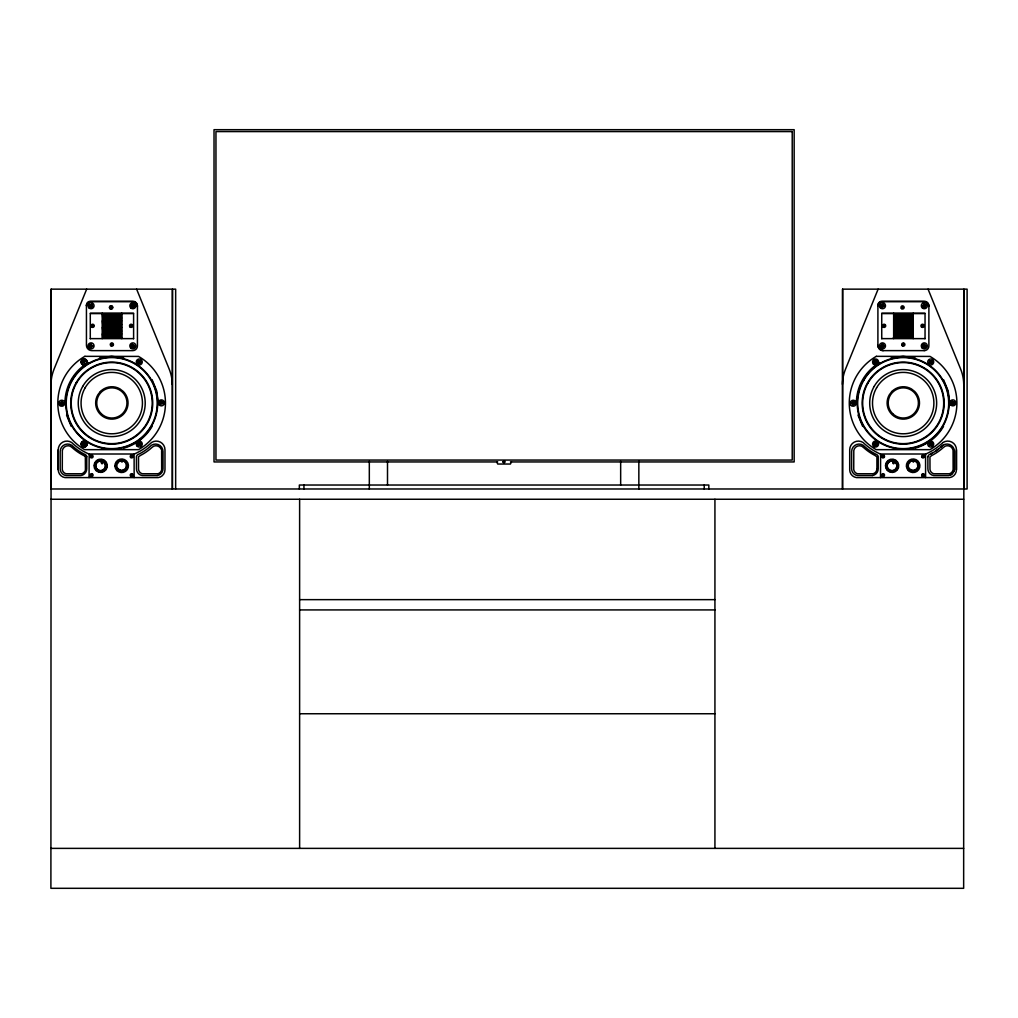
<?xml version="1.0" encoding="UTF-8"?>
<svg xmlns="http://www.w3.org/2000/svg" width="1018" height="1018" viewBox="0 0 1018 1018"><rect width="100%" height="100%" fill="white"/><g stroke="black" fill="none" stroke-linecap="round" stroke-linejoin="round"><path stroke-width="1.5" d="M963.919 488.984L963.919 289.15L963.652 888.307L50.9 888.307L51.142 289.15L175.656 289.15L175.656 488.984M172.297 488.984L172.449 289.15L172.462 488.984M842.433 488.984L842.586 289.15L967.1 289.15L967.1 488.984L50.9 488.984M121.562 317.985L102.805 318.481L102.436 314.168L102.971 313.722L102.971 338.154L122.275 338.154M121.562 324.513L102.805 325.009L102.411 320.848L121.587 320.848M121.562 331.054L102.882 331.563L102.411 327.389L121.587 327.389M121.562 337.594L102.805 338.091L102.411 333.929L121.587 333.929M893.855 314.32L894.415 313.722L894.428 338.154L913.031 337.518M893.855 320.848L913.019 320.848M893.855 327.389L913.031 327.389M893.855 333.929L913.031 333.929M913.019 331.054L893.855 330.977M91.455 345.547C91.353 342.633 87.968 346.604 91.149 347.8L91.353 346.311C95.132 346.527 90.335 345.458 91.289 344.008M90.398 347.698L90.615 346.196L89.164 345.611M881.842 347.698C883.102 345.687 878.305 345.56 882.173 345.446L882.377 343.957L883.115 344.059C884.133 346.54 883.904 346.298 881.855 347.698L882.072 346.196L880.583 345.993L881.804 345.407M90.933 343.957L90.717 345.446L89.24 345.242M126.397 466.944L125.914 463.228L124.12 461.409A4.823 4.785 11.3 0 0 119.182 461.409L116.892 464.424L116.879 466.944L118.139 469.094L121.613 470.481L125.112 469.094L126.397 466.944L125.927 468.242A5.001 4.899 -6 0 1 125.15 469.298A4.899 4.797 -6 0 1 118.177 469.298M882.593 347.8L882.81 346.311C886.563 346.362 881.893 346.082 883.102 344.059M917.842 466.944L917.371 463.228L915.564 461.409A4.823 4.785 11.3 0 0 910.639 461.409L908.336 464.424L908.336 466.944L909.583 469.094L913.057 470.481L916.556 469.094L917.842 466.944L917.371 468.242A5.001 4.899 -6 0 1 916.594 469.298M62.047 401.372L62.2 402.899L63.689 403.141L63.574 403.879L62.085 403.65L61.869 405.139C60.304 405.215 62.2 402.708 59.909 403.319M61.843 405.139L62.073 403.675L63.498 403.879M852.435 403.484C849.406 402.606 854 403.319 853.135 401.321C854.865 401.13 852.346 404.07 855.133 403.141L855.018 403.879L853.542 403.65L853.313 405.139L852.511 403.497M882.364 343.957L881.881 345.407M59.858 403.319L59.973 402.581L61.462 402.797C61.742 399.425 62.022 404.133 60.024 402.581L59.871 403.319L61.347 403.548L61.118 405.024M63.561 403.879C64.287 402.263 60.762 403.739 62.429 401.436M852.575 405.024L852.804 403.548L851.315 403.319L851.43 402.581L852.919 402.797L853.491 401.372M853.886 401.436L853.898 402.963M893.868 320.695L894.275 325.009L912.484 325.035M922.868 475.94L922.295 474.693L923.161 474.197L923.313 474.961C925.209 475.037 922.206 476.119 923.224 475.304M112.095 344.389C111.751 342.112 113.176 345.751 112.171 344.835L111.242 344.173M882.224 305.26L880.774 304.878L880.583 305.604L882.033 305.998C881.092 309.141 883.433 305.782 884.4 305.858C882.695 302.957 880.023 304.853 881.982 307.551M111.407 345.446L110.975 344.097L111.789 345.547L112.871 344.606M132.149 475.037C130.877 473.904 131.36 476.539 132.302 475.444M903.551 343.575L904.315 344.606L903.45 344.784C903.475 346.693 901.604 343.231 903.17 344.3L903.755 343.626L904.149 344.555M91.544 306.265C91.276 309.561 88.133 304 90.411 305.171M111.993 344.784L111.598 345.496M882.364 307.652L882.759 306.189C886.78 306.634 881.575 305.744 883.331 304M131.589 475.979L132.455 475.482L132.035 474.286M131.869 474.235L131.055 474.744M902.864 345.446L902.304 344.478L903.36 343.524M110.949 344.084L111.929 343.524L111.7 344.288M130.864 474.693L131.411 475.94M86.67 289.15L54.094 369.063A42.12 42.107 90 0 0 50.989 384.346M878.114 289.15L845.551 369.063A42.12 42.107 90 0 0 842.433 384.346M92.244 475.431L92.167 474.35L92.116 475.304M91.111 456.191L92.142 455.771L90.92 456L91.047 457.12L91.671 456.738C92.523 458.036 92.167 454.232 92.116 456.713M91.874 475.546C90.004 476.068 92.383 473.701 91.671 474.833L91.175 474.35L90.92 475.584L92.167 475.826M124.323 470.431L125.43 469.591A5.434 5.319 -6 0 0 126.283 468.496M915.767 470.431L916.887 469.591A5.434 5.319 -6 0 0 918.274 467.224M131.691 326.613C133.218 323.19 128.904 328.929 131.144 325.531L131.78 325.06L130.838 325.149M84.621 362.115C87.204 358.82 79.468 362.51 83.972 362.484L84.723 363.782L85.372 363.413C85.232 363.401 85.092 362.79 82.305 362.586L83.603 361.835L82.852 360.537L83.501 360.168L84.252 361.466L85.55 360.716M161.887 403.013C164.992 402.097 158.604 400.176 160.551 402.912C157.281 405.584 167.881 402.746 161.518 402.364L160.78 401.067L160.131 401.436L160.869 402.734L159.572 403.484L159.953 404.133L161.251 403.382M111.573 308.301L111.84 306.774L111.356 307.512C111.229 309.905 109.486 305.922 111.153 307.169L111.84 306.774L110.975 306.876M131.258 455.682L131.437 456.357C129.935 457.871 131.818 454.69 131.78 456.268C133.536 457.604 129.884 456.458 131.666 457.235M131.411 455.631L132.442 456.089L131.869 457.324M923.046 455.619L923.873 456.089L923.224 456.268C923.237 454.588 921.634 457.642 922.982 456.7C923.771 457.502 924.064 455.135 923.313 457.324M922.868 455.631L922.206 456.535L923.148 457.375M132.569 303.86C132.951 305.235 129.248 306.533 132.531 306.163L132.76 307.652L133.498 307.551C131.844 305.209 135.318 306.698 134.656 305.082L133.167 305.298L132.213 303.911L132.429 305.413L130.94 305.629C131.08 306.902 133.154 305.629 132.734 307.652M133.116 307.601C134.096 305.4 134.987 305.769 132.938 303.86M924.013 303.86C924.382 305.235 920.654 306.482 923.988 306.163L924.204 307.652L924.929 307.551C926.469 304.866 925.438 304.611 924.929 307.551M99.56 357.929L111.636 356.338L123.725 357.929M891.005 357.929L903.093 356.338L915.169 357.929M90.284 313.226L133.6 313.226M881.741 313.226L925.044 313.226M912.484 318.494L893.855 317.909M892.99 338.154L912.968 338.154L912.968 313.722M90.284 338.625L133.6 338.625M881.741 338.625L925.044 338.625M924.217 350.637A4.657 4.657 0 0 0 928.874 345.942L928.887 305.909A4.657 4.657 0 0 0 924.255 301.213L881.919 301.226A4.047 4.047 0 0 0 877.91 305.298L877.898 345.293A5.332 5.332 0 0 0 883.217 350.625L924.255 350.625M497.738 461.943L214.022 461.943L214.022 129.693L794.155 129.693L794.155 461.943L510.425 461.943M114.907 465.773L115.976 465.773M50.9 499.253L963.652 499.253M299.623 599.653L714.929 599.653M299.623 609.922L714.929 609.922M299.623 713.745L714.929 713.745M50.9 848.376L963.652 848.376M92.829 346.514L91.34 346.324L90.767 347.749M853.975 402.963C856.685 403.739 852.83 403.599 852.931 405.075M90.487 305.196L91.887 304C93.16 309.459 92.053 302.066 90.78 305.26L89.329 304.878M903.908 344.911L903.042 345.496M923.848 475.113C923.441 473.345 920.985 475.699 923.759 475.444M91.62 306.278L92.676 306.571L91.302 306.189L90.92 307.652L90.195 307.461L90.577 305.998L89.139 305.604M84.978 456.153L83.641 455.504A52.898 52.885 90 0 1 72.113 447.551L70.306 446.202A5.79 5.79 0 0 0 62.34 450.516L62.289 469.4A5.154 5.154 0 0 0 66.043 473.752L81.669 473.752A5.154 5.154 0 0 0 84.888 471.143M909.328 469.591L910.423 470.431M117.872 469.591L118.979 470.431M92.218 456.802L91.162 457.235L91.2 456.28M131.258 326.358L130.189 326.256L130.8 325.098M111.166 307.996L110.326 308.11L110.758 306.482L110.707 307.207M85.334 456.548L85.423 469.4A5.154 5.154 0 0 1 85.308 469.998M943.521 379.676L948.178 390.95L949.769 403.026M857.996 415.115L862.653 426.377M152.076 379.676L156.734 390.95L158.324 403.026M66.539 415.115L71.209 426.377M928.06 289.15L960.636 369.063A42.12 42.107 90 0 1 963.741 384.346M136.616 289.15L169.179 369.063A42.12 42.107 90 0 1 172.297 384.346M893.868 337.671L893.868 333.929M924.179 307.601C924.942 305.616 920.17 306.278 923.873 305.413L923.657 303.911C925.031 303.479 924 306.367 926.024 305.082L924.624 305.298L924.395 303.797M161.62 450.516L161.671 469.4A5.154 5.154 0 0 1 161.569 469.998M942.999 442.499A8.678 8.678 0 0 1 956.436 449.778L956.436 469.756A7.928 7.928 0 0 1 949.679 477.595L856.431 477.595A7.928 7.928 0 0 1 849.699 469.756L849.699 449.778A8.678 8.678 0 0 1 863.124 442.499A59.375 59.362 90 0 0 880.506 454.104M956.411 449.778L956.411 469.756M927.882 456.675L927.882 468.789A6.846 6.846 0 0 0 933.71 475.559L948.649 475.559A6.846 6.846 0 0 0 954.477 468.789L954.477 451.547A7.495 7.482 0 0 0 942.884 445.273A51.218 51.205 90 0 1 929.269 454.664A2.927 2.927 0 0 0 927.907 456.675M925.591 477.595L925.566 454.003L880.608 454.003L880.506 477.595M925.044 338.752L925.044 313.595L881.741 313.595L881.741 338.752M913.21 313.226L913.21 338.625M912.293 313.722L912.293 338.154M911.543 313.722L911.543 338.154M910.868 313.722L910.868 338.154M910.117 313.722L910.117 338.154M909.443 313.722L909.443 338.154M908.692 313.722L908.692 338.154M908.018 313.722L908.018 338.154M907.267 313.722L907.267 338.154M906.593 313.722L906.593 338.154M905.842 313.722L905.842 338.154M905.167 313.722L905.167 338.154M904.417 313.722L904.417 338.154M903.742 313.722L903.742 338.154M902.979 313.722L902.979 338.154M902.304 313.722L902.304 338.154M901.554 313.722L901.554 338.154M900.879 313.722L900.879 338.154M900.128 313.722L900.128 338.154M899.454 313.722L899.454 338.154M898.703 313.722L898.703 338.154M898.029 313.722L898.029 338.154M897.278 313.722L897.278 338.154M896.604 313.722L896.604 338.154M895.853 313.722L895.853 338.154M895.178 313.722L895.178 338.154M893.868 314.32L893.868 317.909M893.868 327.389L893.868 330.977M893.651 313.226L893.651 338.625M842.611 289.15L842.611 488.984M714.929 499.253L714.929 848.376M708.833 488.984L708.833 485.026L299.343 485.026L299.343 488.984M704.227 485.026L704.227 488.984M638.846 460.938L638.846 488.984M620.662 461.281L620.662 485.026M511.481 461.943L510.412 464.03L497.751 464.03L496.682 461.943M387.502 461.281L387.502 485.026M369.318 461.281L369.318 488.984M303.949 485.026L303.949 488.984M299.623 499.253L299.623 848.376M134.147 477.595L134.109 454.003L89.164 454.003L89.062 477.595M133.6 338.752L133.6 313.595L90.284 313.595L90.284 338.752M121.766 313.226L121.766 338.625M121.524 313.722L121.524 338.154M120.849 313.722L120.849 338.154M120.099 313.722L120.099 338.154M119.424 313.722L119.424 338.154M118.673 313.722L118.673 338.154M117.999 313.722L117.999 338.154M117.248 313.722L117.248 338.154M116.574 313.722L116.574 338.154M115.823 313.722L115.823 338.154M115.136 313.722L115.136 338.154M114.385 313.722L114.385 338.154M113.711 313.722L113.711 338.154M112.96 313.722L112.96 338.154M112.285 313.722L112.285 338.154M111.535 313.722L111.535 338.154M110.86 313.722L110.86 338.154M110.109 313.722L110.109 338.154M109.435 313.722L109.435 338.154M108.684 313.722L108.684 338.154M108.01 313.722L108.01 338.154M107.259 313.722L107.259 338.154M106.585 313.722L106.585 338.154M105.821 313.722L105.821 338.154M105.147 313.722L105.147 338.154M104.396 313.722L104.396 338.154M103.721 313.722L103.721 338.154M102.207 313.226L102.194 338.625M86.759 456.675L86.759 468.789A6.846 6.846 0 0 1 80.944 475.559L66.005 475.559A6.846 6.846 0 0 1 60.177 468.789L60.177 451.547A7.495 7.482 0 0 1 71.769 445.273A51.218 51.205 90 0 0 85.385 454.664A2.927 2.927 0 0 1 86.784 456.675M86.441 305.298L86.441 345.293A5.332 5.332 0 0 0 91.773 350.625L132.811 350.625A4.657 4.657 0 0 0 137.43 345.942L137.443 305.909A4.657 4.657 0 0 0 132.811 301.213L90.475 301.226A4.047 4.047 0 0 0 86.454 305.298M89.062 454.104A59.375 59.362 90 0 1 71.667 442.499A8.678 8.678 0 0 0 58.242 449.778L58.255 469.756A7.928 7.928 0 0 0 64.999 477.595L158.235 477.595A7.928 7.928 0 0 0 164.98 469.756L164.98 449.778A8.678 8.678 0 0 0 151.555 442.499A59.375 59.362 90 0 1 134.147 454.104M58.242 449.778L58.23 469.756M51.167 289.15L51.167 488.984M64.948 403.026A46.701 46.688 90 0 1 88.299 362.586M152.076 426.377A46.701 46.688 90 0 1 123.725 448.136M137.443 306.342A4.632 4.632 0 0 0 132.811 301.71L90.475 301.71A4.034 4.021 0 0 0 86.441 305.744M117.706 469.591A5.434 5.319 -6 0 1 116.866 468.496M118.024 469.298A5.001 4.899 -6 0 1 117.248 468.293M161.34 449.511A5.79 5.79 0 0 0 153.654 446.202L151.847 447.551A52.898 52.885 90 0 1 140.319 455.504L138.524 456.789L138.537 469.4A5.154 5.154 0 0 0 142.291 473.752L157.917 473.752A5.154 5.154 0 0 0 161.391 470.583M856.405 403.026A46.701 46.688 90 0 1 879.743 362.586M943.521 426.377A46.701 46.688 90 0 1 915.169 448.136M883.217 350.637A5.357 5.357 0 0 1 877.91 345.242M928.887 306.342A4.632 4.632 0 0 0 924.255 301.71L881.919 301.71A4.034 4.021 0 0 0 877.898 305.744M942.986 442.499A59.375 59.362 90 0 1 925.591 454.104M909.15 469.591A5.434 5.319 -6 0 1 907.776 467.224M909.468 469.298A5.001 4.899 -6 0 1 908.692 468.293M916.594 469.298A4.899 4.797 -6 0 1 909.634 469.298M950.977 447.017A5.79 5.79 0 0 0 945.111 446.202L943.292 447.551A52.898 52.885 90 0 1 931.763 455.504L929.956 456.853L929.994 469.4A5.154 5.154 0 0 0 933.748 473.752L949.374 473.752A5.154 5.154 0 0 0 953.128 469.4L953.064 450.516A5.79 5.79 0 0 0 951.728 447.729M942.91 445.273A51.218 51.205 90 0 1 940.67 447.296M938.303 449.192A51.218 51.205 90 0 1 935.847 450.949M931.966 453.29A51.218 51.205 90 0 1 930.63 453.99M954.439 469.591A6.846 6.846 0 0 1 954.057 471.169M951.639 474.337A6.846 6.846 0 0 1 950.952 474.77M876.905 468.738L876.867 469.4A5.154 5.154 0 0 1 873.113 473.752L857.487 473.752A5.154 5.154 0 0 1 853.733 469.4L853.797 450.516A5.79 5.79 0 0 1 861.75 446.202L863.569 447.551A52.898 52.885 90 0 0 875.098 455.504L876.905 456.853L876.905 468.738M121.078 461.409L122.224 461.714L121.078 461.409M912.535 461.409L913.668 461.714L912.535 461.409M101.278 462.617C102.474 466.359 104.18 459.971 101.278 462.617M892.722 462.617C893.919 466.359 895.636 459.971 892.722 462.617M503.019 461.701C504.381 465.811 506.29 458.787 503.019 461.701M503.248 461.765C504.317 464.984 505.806 459.474 503.248 461.765M100.388 391.485L97.83 394.844A16.186 16.186 0 0 0 102.563 416.209A16.186 16.186 0 0 0 124.26 413.346A16.186 16.186 0 0 0 123.305 391.497L119.959 388.901A16.186 16.186 0 0 0 100.4 391.497M891.832 391.485L889.287 394.844A16.186 16.186 0 0 0 894.008 416.209A16.186 16.186 0 0 0 915.704 413.346A16.186 16.186 0 0 0 914.749 391.497L911.403 388.901A16.186 16.186 0 0 0 891.857 391.497M883.573 456.28C883.942 458.469 881.308 455.771 883.115 456.242C883.726 454.69 884.095 458.24 883.115 456.738L882.619 457.235L882.377 456L883.573 456.28M883.573 474.872L883.611 475.826L883.662 474.782M138.702 361.975C137.15 362.777 138.003 364.444 139.262 362.51L140.331 363.566L140.853 363.032C140.993 359.914 137.532 359.876 137.684 363.032C140.306 362.662 140.408 364.329 140.853 360.919L140.306 360.385L139.262 361.441L138.206 360.385L137.684 360.919L138.741 361.975M138.702 444.052C137.15 444.853 138.003 446.52 139.262 444.586L140.331 445.642L140.853 445.108C140.993 441.99 137.532 441.952 137.684 445.108C140.242 444.815 140.459 446.329 140.853 442.995L140.306 442.461L139.262 443.517L138.206 442.461L137.684 442.995L138.741 444.052M930.147 361.975C928.76 362.752 929.421 364.469 930.719 362.51L931.775 363.566L932.31 363.032C931.864 360.27 931.139 360.207 932.246 362.993C931.623 362.675 927.805 364.062 930.185 361.975L929.37 360.652L930.719 361.441C933.837 360.945 927.131 360.067 930.147 361.975M882.848 475.088L882.619 475.826L883.115 475.33C883.789 476.666 881.359 474.324 883.115 474.833C884.706 474.464 881.397 474.299 882.873 475.088M930.147 444.052C928.76 444.828 929.421 446.546 930.719 444.586L931.775 445.642L932.31 445.108C931.864 442.346 931.139 442.283 932.246 445.07C931.623 444.751 927.805 446.139 930.185 444.052L929.37 442.728L930.719 443.517C933.837 443.021 927.131 442.143 930.147 444.052M92.345 325.773L91.964 326.574L92.6 326.091C94.661 326.765 92.002 324.157 92.676 325.531C95.005 325.366 91.276 327.605 92.371 325.773L92.193 324.907L92.345 325.773M883.789 325.773L883.408 326.574L884.057 326.091C886.36 323.711 883.637 328.369 883.815 325.773L883.484 325.022L884.133 325.531C885.813 325.48 882.351 324.538 883.789 325.773M922.257 325.773L921.875 326.574L922.512 326.091C924.675 323.724 922.181 328.369 922.27 325.773L921.952 325.022L922.588 325.531C924.268 325.518 920.806 324.564 922.257 325.773M132.302 345.738C130.737 346.145 130.966 347.965 132.722 346.4L133.46 347.711L134.109 347.329C134.974 344.389 131.729 343.448 131.042 346.502C133.345 348.69 136.03 345 132.989 345.356L132.238 344.046L131.589 344.428L132.34 345.738M923.746 345.738C922.143 346.133 922.346 347.94 924.166 346.4L924.917 347.711L925.566 347.329C927.602 345.318 921.366 343.002 923.746 345.738M83.565 443.912C81.86 444.293 82.254 446.113 83.972 444.561L84.723 445.859L85.372 445.49C87.255 443.504 81.44 441.138 83.565 443.912M902.241 307.36L901.77 308.11L902.457 307.703C904.837 305.604 901.923 309.956 902.266 307.36L902.037 306.583L902.61 307.169C904.226 307.347 900.968 305.947 902.241 307.36M875.009 361.835C873.368 362.23 873.622 364.011 875.429 362.484L876.167 363.782L876.816 363.413C874.373 361.835 878.203 361.963 876.994 360.716C873.966 360.703 875.353 360.181 873.749 362.586C876.702 364.597 878.267 361.377 874.946 360.168L874.297 360.537L875.047 361.835M875.009 443.912C873.368 444.306 873.622 446.088 875.429 444.561L876.167 445.859L876.816 445.49C874.373 443.912 878.203 444.039 876.994 442.792C873.966 442.779 875.353 442.257 873.749 444.662C876.689 446.698 878.292 443.39 874.946 442.245L874.297 442.614L875.047 443.912M952.288 402.734C950.621 403.103 950.939 404.935 952.695 403.382L953.446 404.68L954.095 404.311L953.344 403.013L954.642 402.263C953.79 402.377 953.841 405.609 951.028 403.484L952.326 402.734L951.881 401.245L952.975 402.364C956.08 402.759 949.896 399.934 952.288 402.734M922.906 347.125L922.499 346.502L923.784 345.738L923.046 344.428L923.695 344.046L924.433 345.356C926.711 344.618 925.515 348.245 922.906 347.125M82.712 445.286L82.305 444.662L83.603 443.912L82.852 442.614L83.501 442.245L84.252 443.543C86.377 443.135 85.257 446.368 82.712 445.286M84.914 356.338L84.723 356.415A53.839 53.827 90 0 0 84.723 449.651L138.55 449.651A53.839 53.827 90 0 0 138.55 356.415L84.914 356.338M876.358 356.338L876.18 356.415A53.839 53.827 90 0 0 876.18 449.651L929.994 449.651A53.839 53.827 90 0 0 929.994 356.415L876.358 356.338M792.22 131.577L215.956 131.577L215.956 460.06L792.22 460.06L792.22 131.577M157.205 475.559L142.266 475.559A6.846 6.846 0 0 1 136.437 468.789L136.437 456.675A2.927 2.927 0 0 1 137.812 454.664A51.218 51.205 90 0 0 151.44 445.273A7.495 7.482 0 0 1 163.02 451.547L163.02 468.789A6.846 6.846 0 0 1 157.205 475.559M872.388 475.559L857.449 475.559A6.846 6.846 0 0 1 851.633 468.789L851.646 451.547A7.495 7.482 0 0 1 863.226 445.273A51.218 51.205 90 0 0 876.842 454.664A2.927 2.927 0 0 1 878.229 456.675L878.216 468.789A6.846 6.846 0 0 1 872.388 475.559M76.643 382.857A40.529 40.516 90 0 0 111.725 443.644A40.529 40.516 90 0 0 146.821 382.857A40.529 40.516 90 0 0 76.643 382.857M82.725 386.369A33.492 33.479 90 0 0 111.725 436.607A33.492 33.479 90 0 0 140.726 386.369A33.492 33.479 90 0 0 82.725 386.369M71.922 380.134A45.975 45.975 90 0 0 111.725 449.103A45.975 45.975 90 0 0 151.542 380.134A45.975 45.975 90 0 0 71.922 380.134M85.168 387.743A30.705 30.693 90 0 0 111.751 433.795A30.705 30.693 90 0 0 138.333 387.743A30.705 30.693 90 0 0 85.168 387.743M72.316 380.363A45.517 45.505 90 0 0 111.725 448.633A45.517 45.505 90 0 0 151.135 380.363A45.517 45.505 90 0 0 72.316 380.363M101.176 413.613A15.105 15.092 0 0 0 126.448 406.844A15.105 15.092 0 0 0 107.959 388.354A15.105 15.092 0 0 0 101.176 413.613M76.223 382.615A41.013 41 90 0 0 111.725 444.141A41.013 41 90 0 0 147.241 382.615A41.013 41 90 0 0 76.223 382.615M90.666 476.08A1.4 1.4 0 0 0 93.02 475.457A1.4 1.4 0 0 0 91.302 473.726A1.4 1.4 0 0 0 90.666 476.08M90.678 457.489A1.4 1.4 0 0 0 93.032 456.853A1.4 1.4 0 0 0 91.315 455.135A1.4 1.4 0 0 0 90.678 457.489M130.648 476.08A1.4 1.4 0 0 0 133.002 475.457A1.4 1.4 0 0 0 131.284 473.726A1.4 1.4 0 0 0 130.648 476.08M130.648 457.476A1.4 1.4 0 0 0 133.002 456.84A1.4 1.4 0 0 0 131.271 455.122A1.4 1.4 0 0 0 130.648 457.476M159.266 404.986A3.003 3.003 0 0 0 164.28 403.65A3.003 3.003 0 0 0 160.615 399.972A3.003 3.003 0 0 0 159.266 404.986M131.067 308.149A3.016 3.016 0 0 0 135.865 306.074A3.016 3.016 0 0 0 131.678 302.957A3.016 3.016 0 0 0 131.067 308.149M130.711 348.003A3.016 3.016 0 0 0 135.763 346.667A3.016 3.016 0 0 0 132.085 342.964A3.016 3.016 0 0 0 130.711 348.003M97.003 469.362A5.039 5.039 0 0 0 105.439 467.097A5.039 5.039 0 0 0 99.268 460.925A5.039 5.039 0 0 0 97.003 469.362M97.143 469.222A4.848 4.848 0 0 0 105.248 467.046A4.848 4.848 0 0 0 99.319 461.116A4.848 4.848 0 0 0 97.143 469.222M96.621 469.807A5.714 5.714 0 0 0 106.177 467.249A5.714 5.714 0 0 0 99.179 460.263A5.714 5.714 0 0 0 96.621 469.807M96.354 470.074A6.083 6.083 0 0 0 106.546 467.351A6.083 6.083 0 0 0 99.09 459.894A6.083 6.083 0 0 0 96.354 470.074M95.947 470.481A6.668 6.668 0 0 0 107.094 467.504A6.668 6.668 0 0 0 98.937 459.334A6.668 6.668 0 0 0 95.947 470.481M116.892 470.57A6.782 6.782 0 0 0 128.23 467.529A6.782 6.782 0 0 0 119.92 459.22A6.782 6.782 0 0 0 116.892 470.57M117.643 469.807A5.701 5.701 0 0 0 127.186 467.249A5.701 5.701 0 0 0 120.2 460.263A5.701 5.701 0 0 0 117.643 469.807M137.15 446.177A3.003 3.003 0 0 0 142.164 444.828A3.003 3.003 0 0 0 138.486 441.163A3.003 3.003 0 0 0 137.15 446.177M59.922 405.571A3.003 3.003 0 0 0 64.758 403.688A3.003 3.003 0 0 0 60.711 400.43A3.003 3.003 0 0 0 59.922 405.571M81.987 364.1A3.003 3.003 0 0 0 87.001 362.752A3.003 3.003 0 0 0 83.349 359.087A3.003 3.003 0 0 0 81.987 364.1M87.001 362.752A3.003 3.003 0 0 0 83.336 359.087A3.003 3.003 0 0 0 82.013 364.1A3.003 3.003 0 0 0 87.026 362.752M82.611 446.647A3.003 3.003 0 0 0 87.103 444.052A3.003 3.003 0 0 0 82.623 441.456A3.003 3.003 0 0 0 82.611 446.647A3.003 3.003 0 0 0 87.128 444.052A3.003 3.003 0 0 0 82.611 441.456A3.003 3.003 0 0 0 82.623 446.647M110.733 345.662A1.591 1.591 0 0 0 113.392 344.949A1.591 1.591 0 0 0 111.446 343.002A1.591 1.591 0 0 0 110.733 345.662M109.969 308.556A1.591 1.591 0 0 0 112.616 307.843A1.591 1.591 0 0 0 110.682 305.909A1.591 1.591 0 0 0 109.969 308.556A1.591 1.591 0 0 0 112.629 307.843A1.591 1.591 0 0 0 110.669 305.909A1.591 1.591 0 0 0 109.969 308.556M88.91 307.856A3.016 3.016 0 0 0 93.949 306.52A3.016 3.016 0 0 0 90.271 302.817A3.016 3.016 0 0 0 88.91 307.856M130.139 327.071A1.591 1.591 0 0 0 132.684 326.04A1.591 1.591 0 0 0 130.52 324.348A1.591 1.591 0 0 0 130.139 327.071M137.15 364.1A3.003 3.003 0 0 0 142.164 362.752A3.003 3.003 0 0 0 138.486 359.087A3.003 3.003 0 0 0 137.15 364.1M89.177 348.245A3.016 3.016 0 0 0 94.025 346.298A3.016 3.016 0 0 0 89.915 343.079A3.016 3.016 0 0 0 89.177 348.245M91.671 327.071A1.591 1.591 0 0 0 94.216 326.04A1.591 1.591 0 0 0 92.053 324.348A1.591 1.591 0 0 0 91.671 327.071M868.087 382.857A40.529 40.516 90 0 0 903.182 443.644A40.529 40.516 90 0 0 938.265 382.857A40.529 40.516 90 0 0 868.087 382.857M874.182 386.369A33.492 33.479 90 0 0 903.182 436.607A33.492 33.479 90 0 0 932.17 386.369A33.492 33.479 90 0 0 874.182 386.369M863.366 380.134A45.975 45.975 90 0 0 903.182 449.103A45.975 45.975 90 0 0 942.986 380.134A45.975 45.975 90 0 0 863.366 380.134M876.613 387.743A30.705 30.693 90 0 0 903.195 433.795A30.705 30.693 90 0 0 929.778 387.743A30.705 30.693 90 0 0 876.613 387.743M863.773 380.363A45.517 45.505 90 0 0 903.182 448.633A45.517 45.505 90 0 0 942.592 380.363A45.517 45.505 90 0 0 863.773 380.363M892.633 413.613A15.105 15.092 0 0 0 917.892 406.844A15.105 15.092 0 0 0 899.403 388.354A15.105 15.092 0 0 0 892.633 413.613M867.667 382.615A41.013 41 90 0 0 903.182 444.141A41.013 41 90 0 0 938.685 382.615A41.013 41 90 0 0 867.667 382.615M882.122 476.08A1.4 1.4 0 0 0 884.464 475.457A1.4 1.4 0 0 0 882.746 473.726A1.4 1.4 0 0 0 882.122 476.08M882.135 457.489A1.4 1.4 0 0 0 884.477 456.853A1.4 1.4 0 0 0 882.759 455.135A1.4 1.4 0 0 0 882.135 457.489M922.104 476.08A1.4 1.4 0 0 0 924.446 475.457A1.4 1.4 0 0 0 922.728 473.726A1.4 1.4 0 0 0 922.104 476.08M922.092 457.476A1.4 1.4 0 0 0 924.446 456.84A1.4 1.4 0 0 0 922.728 455.122A1.4 1.4 0 0 0 922.092 457.476M950.736 404.986A3.003 3.003 0 0 0 955.749 403.65A3.003 3.003 0 0 0 952.072 399.972A3.003 3.003 0 0 0 950.736 404.986M922.524 308.149A3.016 3.016 0 0 0 927.309 306.074A3.016 3.016 0 0 0 923.122 302.957A3.016 3.016 0 0 0 922.524 308.149M922.168 348.003A3.016 3.016 0 0 0 927.207 346.667A3.016 3.016 0 0 0 923.53 342.964A3.016 3.016 0 0 0 922.168 348.003M888.447 469.362A5.039 5.039 0 0 0 896.896 467.097A5.039 5.039 0 0 0 890.712 460.925A5.039 5.039 0 0 0 888.447 469.362M888.587 469.222A4.848 4.848 0 0 0 896.693 467.046A4.848 4.848 0 0 0 890.763 461.116A4.848 4.848 0 0 0 888.587 469.222M888.078 469.807A5.714 5.714 0 0 0 897.621 467.249A5.714 5.714 0 0 0 890.635 460.263A5.714 5.714 0 0 0 888.078 469.807M887.798 470.074A6.083 6.083 0 0 0 897.991 467.351A6.083 6.083 0 0 0 890.534 459.894A6.083 6.083 0 0 0 887.798 470.074M887.391 470.481A6.668 6.668 0 0 0 898.55 467.504A6.668 6.668 0 0 0 890.381 459.334A6.668 6.668 0 0 0 887.391 470.481M908.336 470.57A6.782 6.782 0 0 0 919.674 467.529A6.782 6.782 0 0 0 911.377 459.22A6.782 6.782 0 0 0 908.336 470.57M909.061 469.807A5.714 5.714 0 0 0 918.618 467.249A5.714 5.714 0 0 0 911.619 460.263A5.714 5.714 0 0 0 909.061 469.807M928.594 446.177A3.003 3.003 0 0 0 933.608 444.828A3.003 3.003 0 0 0 929.943 441.163A3.003 3.003 0 0 0 928.594 446.177M851.366 405.571A3.003 3.003 0 0 0 856.202 403.688A3.003 3.003 0 0 0 852.155 400.43A3.003 3.003 0 0 0 851.366 405.571M873.444 364.1A3.003 3.003 0 0 0 878.458 362.752A3.003 3.003 0 0 0 874.78 359.087A3.003 3.003 0 0 0 873.444 364.1M874.068 446.647A3.003 3.003 0 0 0 878.559 444.052A3.003 3.003 0 0 0 874.068 441.456A3.003 3.003 0 0 0 874.068 446.647M902.19 345.662A1.591 1.591 0 0 0 904.837 344.949A1.591 1.591 0 0 0 902.902 343.002A1.591 1.591 0 0 0 902.19 345.662M901.426 308.556A1.591 1.591 0 0 0 904.073 307.843A1.591 1.591 0 0 0 902.139 305.909A1.591 1.591 0 0 0 901.426 308.556M880.354 307.856A3.016 3.016 0 0 0 885.393 306.52A3.016 3.016 0 0 0 881.715 302.817A3.016 3.016 0 0 0 880.354 307.856M921.57 327.071A1.591 1.591 0 0 0 924.128 326.04A1.591 1.591 0 0 0 921.952 324.348A1.591 1.591 0 0 0 921.57 327.071M928.594 364.1A3.003 3.003 0 0 0 933.608 362.752A3.003 3.003 0 0 0 929.943 359.087A3.003 3.003 0 0 0 928.594 364.1M880.634 348.245A3.016 3.016 0 0 0 885.469 346.298A3.016 3.016 0 0 0 881.359 343.079A3.016 3.016 0 0 0 880.634 348.245M883.128 327.071A1.591 1.591 0 0 0 885.673 326.04A1.591 1.591 0 0 0 883.509 324.348A1.591 1.591 0 0 0 883.128 327.071"/></g></svg>
